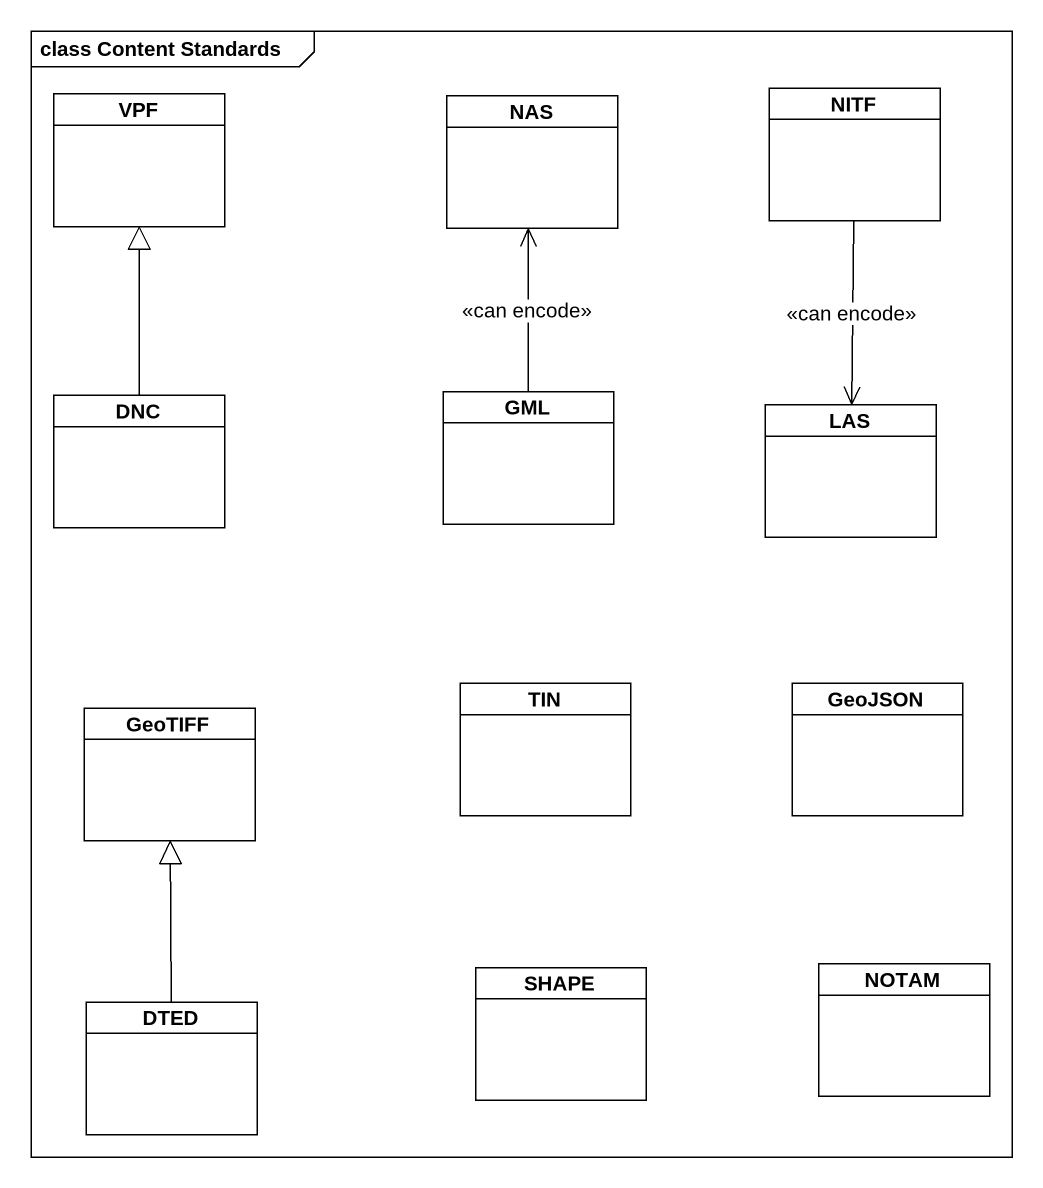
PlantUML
@startuml
mainframe class Content Standards
hide circle
hide empty members
class VPF
class NAS
class NITF
class DNC
class GML
class LAS
class GeoTIFF
class TIN
class GeoJSON
class SHAPE
class NOTAM
class DTED
NITF --> LAS : <<can encode>>
DNC -up-|> VPF
GML -up-> NAS : <<can encode>>
DTED -up-|> GeoTIFF
@enduml
